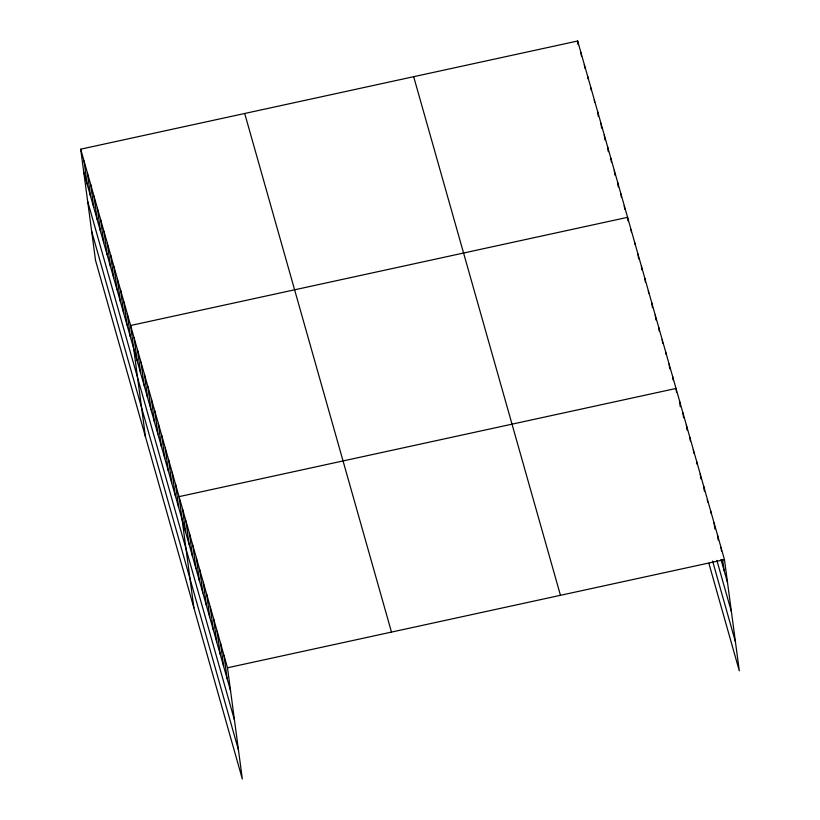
<?xml version="1.0" encoding="UTF-8"?>
<svg xmlns="http://www.w3.org/2000/svg" width="820" height="820" viewBox="0 0 820 820"><rect width="100%" height="100%" fill="white"/><g stroke="black" fill="none" stroke-linecap="round" stroke-linejoin="round"><path stroke-width="1.23" d="M80.698 149.178L227.488 667.787L242.33 779L95.54 260.391L80.698 149.178L577.669 41L724.46 559.609L739.302 670.822L708.849 563.248M227.488 667.787L724.46 559.609M720.954 559.394L727.524 582.62M716.885 560.388L731.409 611.73M712.58 561.034L735.417 641.722M413.669 76.701L560.46 595.31M244.698 113.478L391.488 632.087M83.773 172.19L230.553 690.799M87.658 201.3L234.438 719.909M91.655 231.281L238.446 749.89M720.995 547.381L721.487 551.019M722.615 559.496L724.07 570.402M717.541 535.163L718.187 540.011M714.076 522.934L714.886 528.992M710.622 510.716L710.94 513.135M707.322 499.698L707.639 502.117M703.703 486.26L704.349 491.108M700.239 474.042L700.885 478.88M696.774 461.814L697.102 464.233M693.32 449.585L693.802 453.224M689.856 437.367L690.348 440.996M686.401 425.139L687.047 429.987M682.937 412.921L683.583 417.759M679.483 400.693L680.282 406.751M676.5 392.103L676.018 388.465L179.047 496.643L193.889 607.856M672.564 376.247L673.046 379.875M669.099 364.018L669.745 368.867M665.635 351.79L665.963 354.219M662.181 339.572L662.662 343.201M658.716 327.344L659.208 330.983M655.262 315.126L655.908 319.964M651.797 302.898L652.443 307.746M648.343 290.669L648.661 293.099M644.879 278.452L645.361 282.08M641.424 266.223L641.906 269.862M637.96 254.005L638.606 258.843M634.495 241.777L634.823 244.196M631.041 229.549L631.359 231.978M628.069 220.959L627.577 217.331L130.605 325.499L145.447 436.722M624.256 205.574L624.737 209.202M620.924 193.817L621.406 197.456M617.603 182.06L618.249 186.909M614.272 170.304L614.918 175.152M610.941 158.547L611.433 162.186M607.62 146.8L608.266 151.638M604.289 135.044L604.934 139.882M600.968 123.287L601.614 128.135M597.636 111.53L598.282 116.379M594.305 99.773L594.633 102.203M590.984 88.017L591.302 90.446M587.653 76.27L587.981 78.689M584.332 64.513L584.814 68.142M581.001 52.757L581.482 56.385M577.669 41L578.161 44.639M224.024 655.559L227.099 678.581M220.57 643.331L223.634 666.352M217.105 631.113L220.18 654.124M213.651 618.885L216.716 641.906M210.186 606.667L213.261 629.678M206.732 594.438L209.797 617.45M203.268 582.21L206.343 605.232M199.803 569.992L202.878 593.003M196.349 557.764L199.414 580.785M192.885 545.546L195.959 568.557M189.43 533.318L192.495 556.329M185.966 521.089L189.041 544.111M182.511 508.871L185.576 531.883M175.593 484.415L178.657 507.436M172.128 472.197L175.203 495.208M168.664 459.969L171.739 482.99M165.209 447.751L168.284 470.762M161.745 435.522L164.82 458.534M158.291 423.294L161.355 446.316M154.826 411.076L157.901 434.087M151.372 398.848L154.437 421.859M147.907 386.62L150.982 409.641M144.453 374.402L147.518 397.413M140.989 362.173L144.064 385.195M137.524 349.955L140.599 372.967M134.07 337.727L137.145 360.738M127.284 313.742L130.349 336.764M123.953 301.996L127.028 325.007M120.632 290.239L123.697 313.25M117.301 278.482L120.376 301.493M113.97 266.726L117.045 289.747M110.649 254.969L113.713 277.99M107.317 243.212L110.392 266.233M103.996 231.465L107.061 254.477M100.665 219.709L103.74 242.72M97.334 207.952L100.409 230.963M94.013 196.195L97.078 219.207M90.682 184.438L93.757 207.46M87.361 172.682L90.425 195.703M84.029 160.935L87.105 183.946"/></g></svg>
